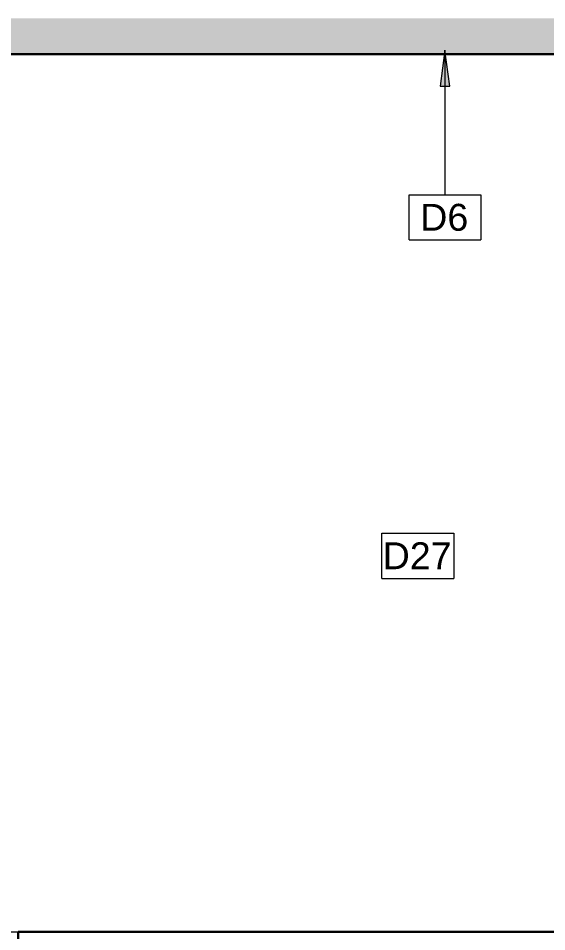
# Model space of a CAD drawing. Header units: inches. Extents: x -1176 to 1545, y -2552 to 978.
# Drawn here: x -951.1 to -862.7, y -1262.2 to -1109.3 of the extents above; entities that cross this region are included whole.
import ezdxf

# ---------------------------------------------------------------- set-up
doc = ezdxf.new("R2010")
doc.units = ezdxf.units.IN
doc.header["$MEASUREMENT"] = 0
for name, color, linetype, lineweight in [('A-ANNO-KEYN', 231, 'Continuous', 9), ('A-FLOR', 192, 'Continuous', 18), ('A-WALL', 113, 'Continuous', 18), ('A-WALL-PATT', 111, 'Continuous', 18)]:
    doc.layers.add(name, color=color, linetype=linetype, lineweight=lineweight)
doc.styles.add('Arial', font='arial.ttf', dxfattribs={"height": 4.5})

# ---------------------------------------------------------------- blocks, each defined once
blk = doc.blocks.new('Keynote Tag - Keynote Number - Boxed-135510-2nd Floor Demo')
at = {"layer": 'A-ANNO-KEYN'}
for p, q in [((-0.125, -0.0792), (-0.125, 0.0781)), ((-0.125, 0.0781), (0.125, 0.0781)), ((0.125, 0.0781), (0.125, -0.0792)), ((-0.125, -0.0792), (0.125, -0.0792))]:
    blk.add_line(p, q, dxfattribs=at)

msp = doc.modelspace()

# ---------------------------------------------------------------- hatches: boundary and pattern name
at = {"layer": 'A-ANNO-KEYN'}
msp.add_hatch(color=256, dxfattribs=at).paths.add_polyline_path([(-879.72, -1114.64), (-880.51, -1120.64), (-878.93, -1120.64)], flags=0)
at = {"layer": 'A-WALL-PATT'}
h = msp.add_hatch(color=250, dxfattribs=at)
h.paths.add_polyline_path([(-772.04, -1115.3), (-772.04, -1109.3), (-792.04, -1109.3), (-792.04, -1115.3)], flags=0)
h.paths.add_polyline_path([(-851.46, -1115.3), (-832.04, -1115.3), (-832.04, -1109.3), (-1017.06, -1109.3), (-1017.06, -1115.3), (-945.25, -1115.3)], flags=0)

# ---------------------------------------------------------------- linework, layer by layer
at = {"layer": 'A-ANNO-KEYN'}
for p, q in [((-879.72, -1114.64), (-880.51, -1120.64)), ((-878.93, -1120.64), (-879.72, -1114.64)), ((-879.72, -1114.64), (-879.72, -1138.84)), ((-880.51, -1120.64), (-878.93, -1120.64))]:
    msp.add_line(p, q, dxfattribs=at)
at = {"layer": 'A-FLOR'}
msp.add_line((-988.06, -1262.19), (-951.06, -1262.19), dxfattribs=at)
at = {"layer": 'A-WALL', "color": 8, "lineweight": 30}
for p, q in [((-1017.06, -1115.3), (-832.04, -1115.3)), ((-951.06, -1262.19), (-772.04, -1262.19)), ((-951.06, -1284.19), (-951.06, -1262.19))]:
    msp.add_line(p, q, dxfattribs=at)

# ---------------------------------------------------------------- block references
at = {"layer": 'A-ANNO-KEYN', "xscale": 47.99999999999997, "yscale": 47.99999999999997, "zscale": 47.99999999999997}
for p in [(-879.72, -1142.59), (-884.25, -1199.24)]:
    msp.add_blockref('Keynote Tag - Keynote Number - Boxed-135510-2nd Floor Demo', p, dxfattribs=at)

# ---------------------------------------------------------------- texts
at = {"layer": 'A-ANNO-KEYN', "char_height": 4.5, "attachment_point": 1, "style": 'Arial'}
for s, insert, width in [('D6', (-883.86, -1140.36), 9.8475), ('D27', (-890.14, -1197.01), 14.0895)]:
    msp.add_mtext(s, dxfattribs=dict(at, insert=insert, width=width))

doc.saveas('drawing.dxf')
